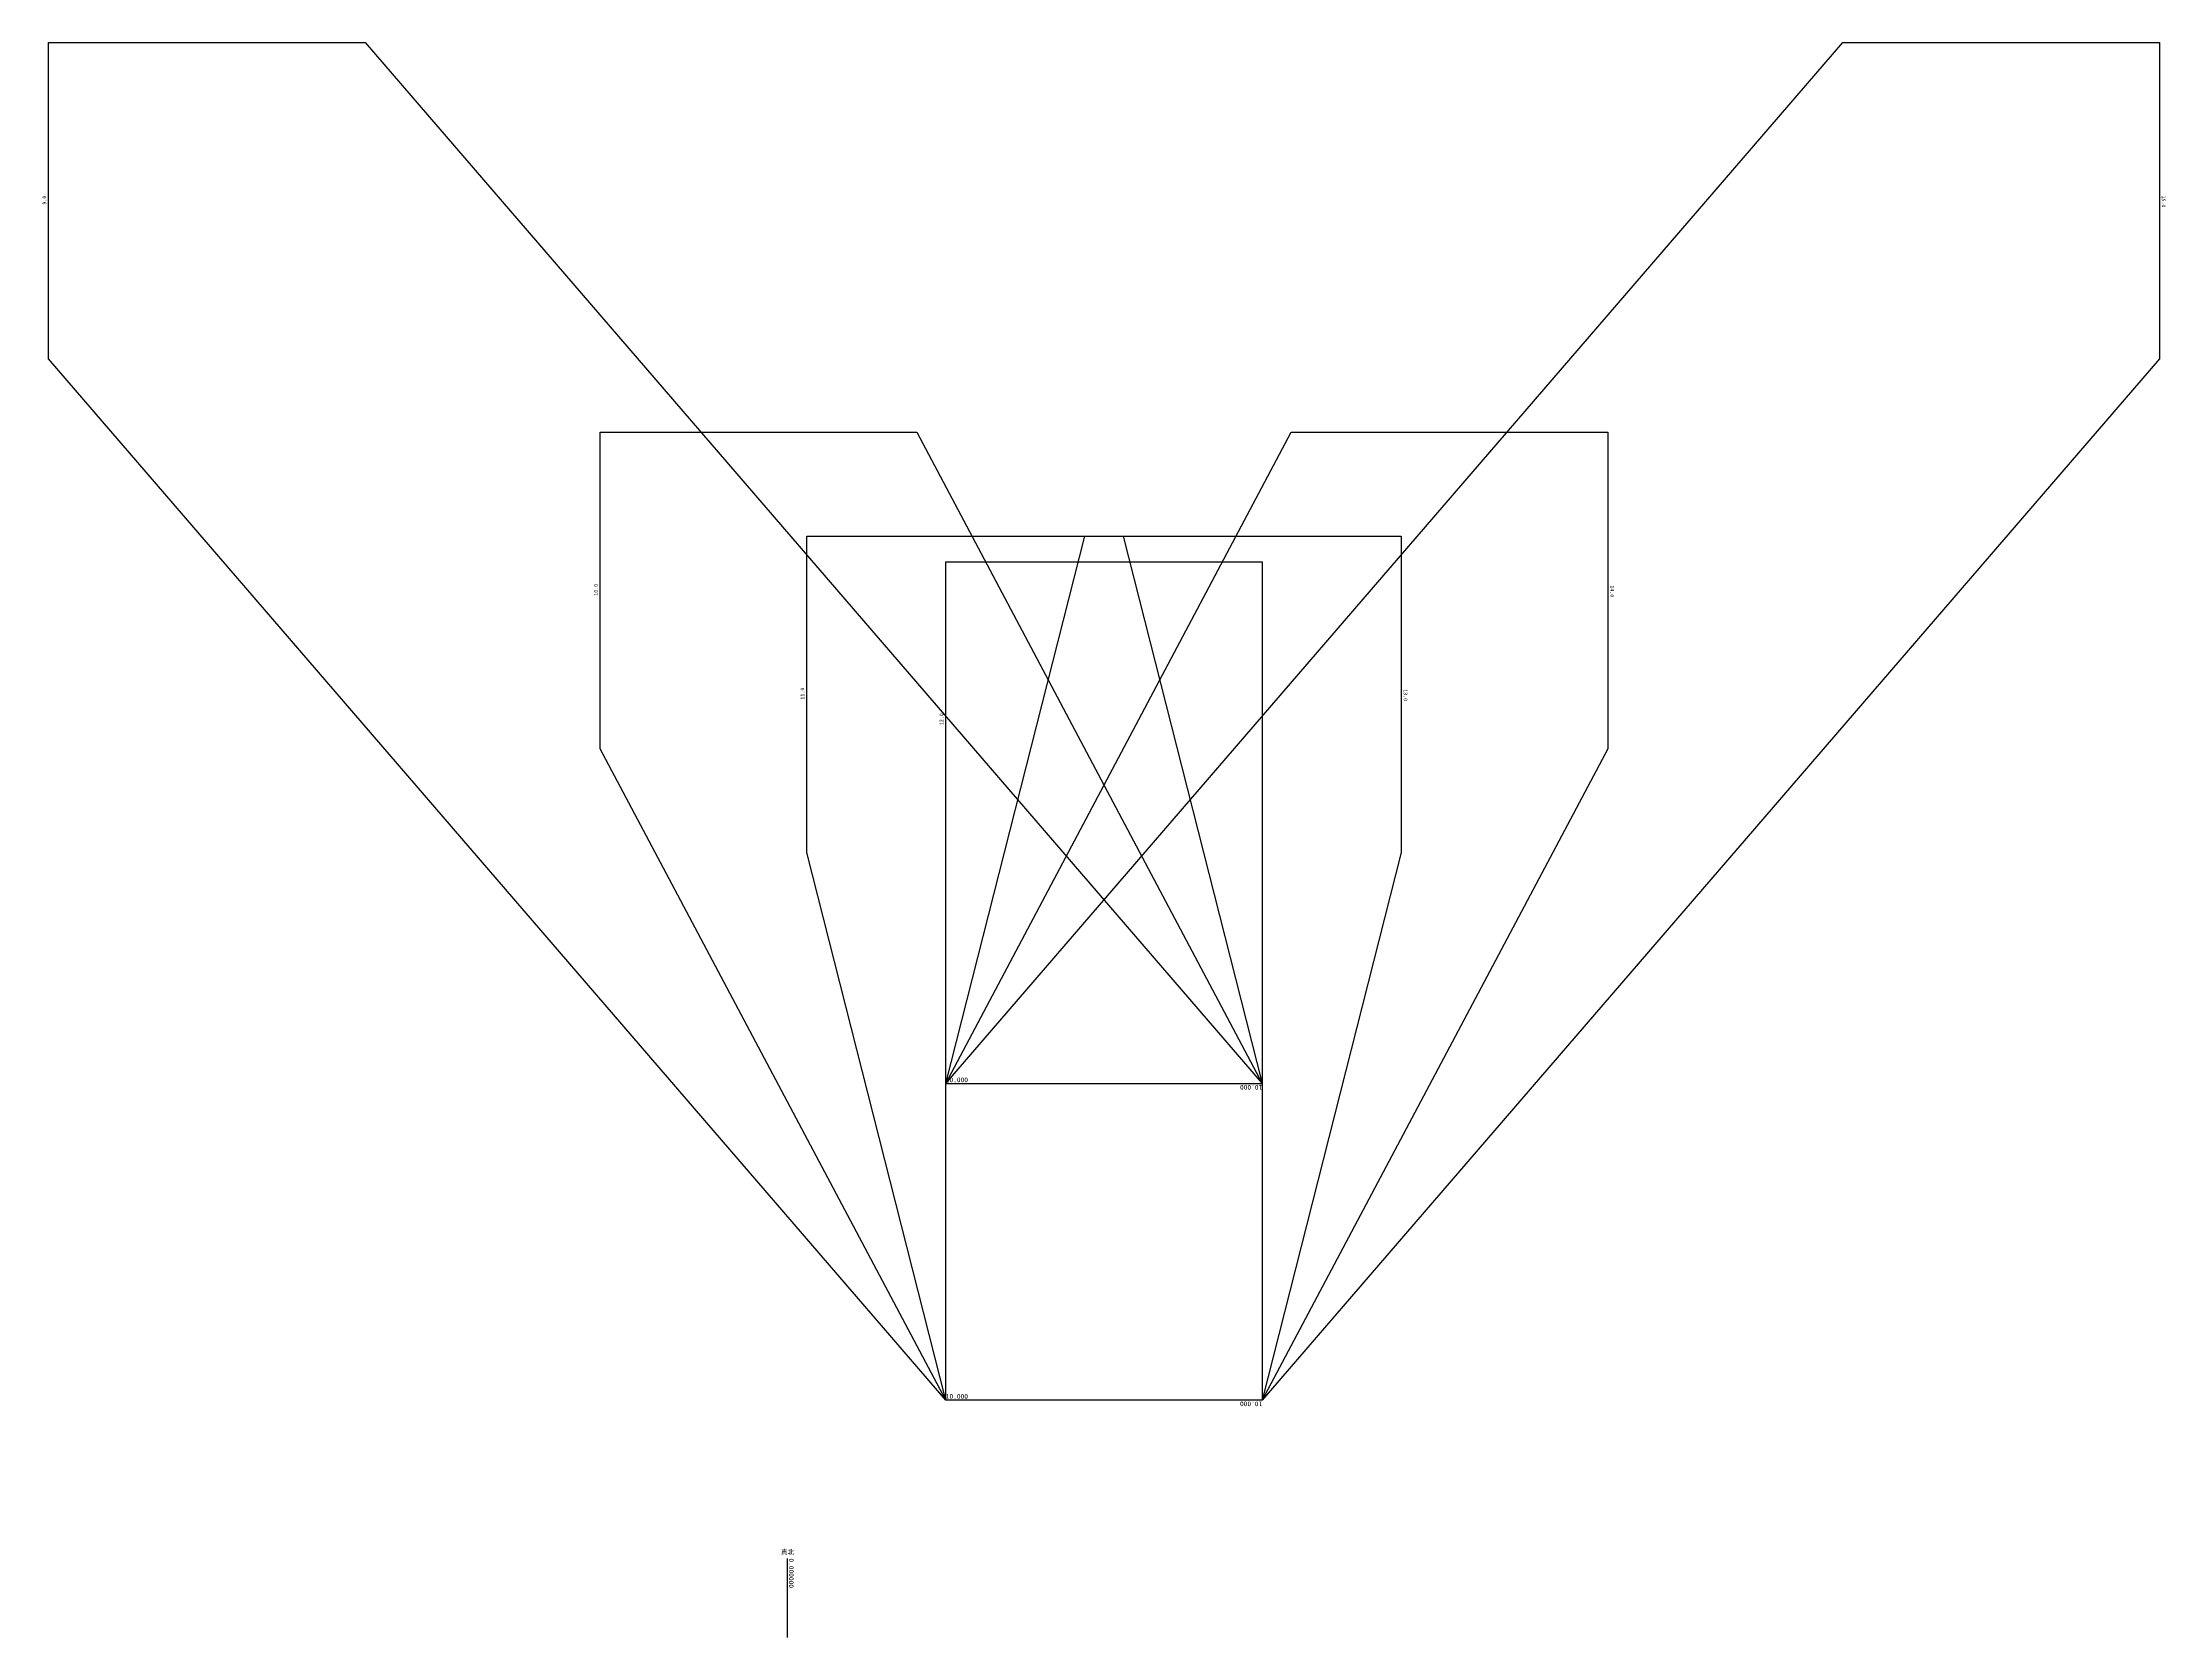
# Model space of a CAD drawing. Units: millimetres at full size, sheet at 1:100. Extents: x -44378 to 37766, y -18796 to 42909.
import ezdxf
from ezdxf.enums import TextEntityAlignment as Align

# ---------------------------------------------------------------- set-up
doc = ezdxf.new("R2010")
doc.units = ezdxf.units.MM
doc.header["$LTSCALE"] = 100
doc.layers.add('0-0', color=7, linetype='Continuous')
doc.styles.add('ＭＳ ゴシック', font='')
doc.styles.get('ＭＳ ゴシック').set_extended_font_data('MS Gothic')

msp = doc.modelspace()

# ---------------------------------------------------------------- linework, layer by layer
at = {"layer": '0-0'}
for p, q in [((37526.9, 30664.2), (2816.3, -9612.2)), ((16185.7, 15583), (2816.3, -9612.2)), ((8196.3, 11567.8), (2816.3, -9612.2)), ((-15551, -18795.9), (-15551, -15734.7))]:
    msp.add_line(p, q, dxfattribs=at)
for points in [[(-9428.4, -9612.2), (-44139, 30664.2), (-44139, 42908.9)], [(-44139, 42908.9), (-31894.3, 42908.9), (2816.3, 2632.5)], [(-9428.4, 2632.5), (25282.2, 42908.9), (37526.9, 42908.9), (37526.9, 30664.2)], [(-9428.4, -9612.2), (-22797.8, 15583), (-22797.8, 27827.8)], [(-22797.8, 27827.8), (-10553.1, 27827.8), (2816.3, 2632.5)], [(-9428.4, 2632.5), (3941, 27827.8), (16185.7, 27827.8), (16185.7, 15583)], [(-9428.4, -9612.2), (-14808.4, 11567.8), (-14808.4, 23812.5)], [(-14808.4, 23812.5), (-2563.7, 23812.5), (2816.3, 2632.5)], [(-9428.4, 2632.5), (-4047.2, 23812.5), (8196.3, 23812.5), (8196.3, 11567.8)], [(-9428.4, -9612.2), (-9428.4, 10578.3), (-9428.4, 22823)], [(-9428.4, 22823), (2816.3, 22823), (2816.3, 10578.3), (2816.3, 2632.5)]]:
    msp.add_lwpolyline(points, dxfattribs=at)
msp.add_lwpolyline([(-9428.6, 2632.7), (2816.3, 2632.7), (2816.3, -9612.2), (-9428.6, -9612.2)], close=True, dxfattribs=at)

# ---------------------------------------------------------------- texts
at = {"layer": '0-0', "style": 'ＭＳ ゴシック'}
for s, rotation, p in [('15.0', 270, (37576.9, 36986.6)), ('9.0', 90, (-44189, 36636.6)), ('10.0', 90, (-22847.8, 21505.4)), ('14.0', 270, (16235.7, 21905.4)), ('11.0', 90, (-14858.4, 17490.1)), ('13.0', 270, (8246.3, 17890.1)), ('12.0', 90, (-9478.4, 16500.7))]:
    msp.add_text(s, height=146.6, rotation=rotation, dxfattribs=at).set_placement(p, align=Align.BOTTOM_LEFT)
at = {"layer": '0-0', "color": 2, "style": 'ＭＳ ゴシック'}
for p in [(-9428.6, 2632.7), (-9428.6, -9612.2)]:
    msp.add_text('10.000', height=183.3, dxfattribs=at).set_placement(p, align=Align.BOTTOM_LEFT)
for p in [(2816.3, 2632.7), (2816.3, -9612.2)]:
    msp.add_text('10.000', height=183.3, rotation=180, dxfattribs=at).set_placement(p, align=Align.BOTTOM_LEFT)
at = {"layer": '0-0', "color": 6, "style": 'ＭＳ ゴシック'}
msp.add_text('真北', height=183.3, dxfattribs=at).set_placement((-15801, -15634.7), align=Align.BOTTOM_LEFT)
msp.add_text('0.000000', height=183.3, rotation=270, dxfattribs=at).set_placement((-15551, -15734.7), align=Align.BOTTOM_LEFT)

doc.saveas('drawing.dxf')
